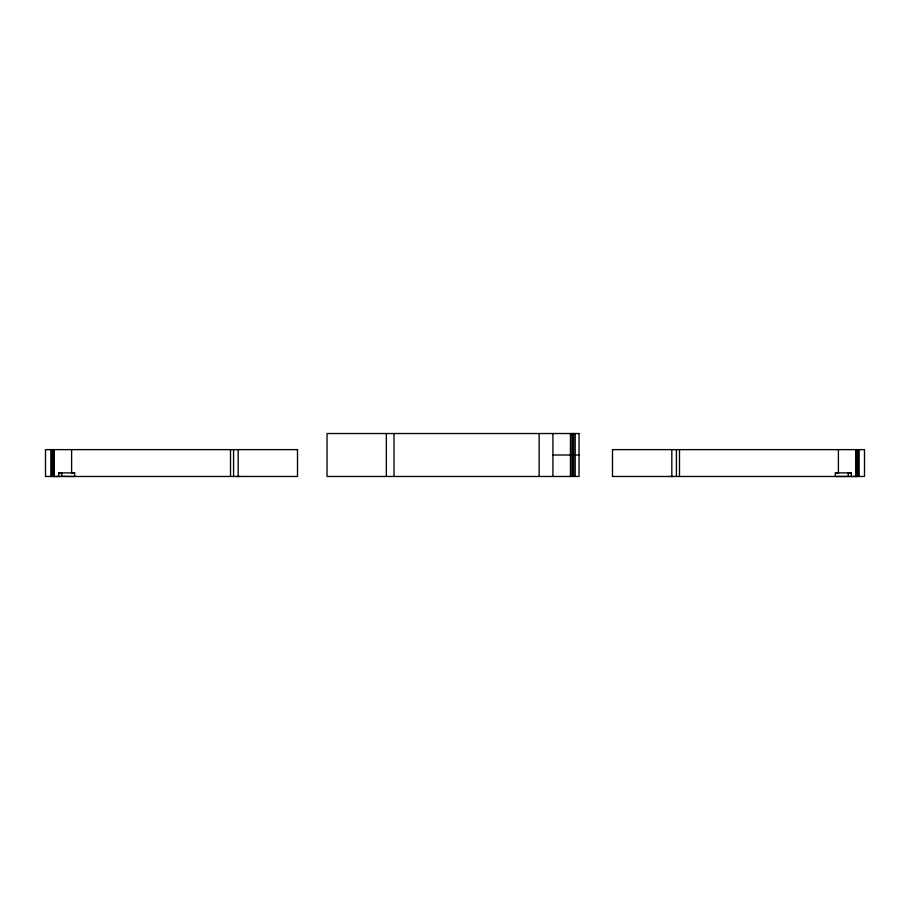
<?xml version="1.0" encoding="UTF-8"?>
<svg xmlns="http://www.w3.org/2000/svg" width="910" height="910" viewBox="0 0 910 910"><rect width="100%" height="100%" fill="white"/><g stroke="black" fill="none" stroke-linecap="round" stroke-linejoin="round"><path stroke-width="1.36" d="M58.672 476.465L61.721 476.374L61.732 472.882L58.672 472.882L58.672 476.465L53.326 476.476L53.326 449.631M669.953 476.476L673.013 476.476M236.987 476.476L240.047 476.476M851.328 476.465L835.334 476.476L835.334 472.893L851.328 472.882L851.328 476.465L856.674 476.476L856.674 449.631M552.927 455L579.033 455M851.328 472.882L848.268 472.882L848.279 476.374M61.721 476.374L74.665 476.476L74.665 472.893L71.606 472.893L71.606 449.631M835.334 472.893L838.394 472.893L838.394 449.631M58.672 472.882L74.665 472.893M859.142 449.631L859.142 476.476M857.948 449.631L857.948 476.476M856.333 449.631L856.333 476.476M855.901 449.631L855.901 476.476M679.486 449.631L679.486 476.476M676.414 449.631L676.414 476.476M671.819 449.631L671.819 476.476M575.2 433.524L575.2 476.476M573.675 433.524L573.675 476.476M572.481 433.524L572.481 476.476M570.866 433.524L570.866 476.476M570.433 433.524L570.433 476.476M552.927 433.524L552.927 476.476M539.141 433.524L539.141 476.476M394.019 433.524L394.019 476.476M386.352 433.524L386.352 476.476M238.181 449.631L238.181 476.476M233.586 449.631L233.586 476.476M230.514 449.631L230.514 476.476M54.099 449.631L54.099 476.476M53.667 449.631L53.667 476.476M52.052 449.631L52.052 476.476M50.858 449.631L50.858 476.476M579.033 433.524L327.031 433.524L327.031 476.476L579.033 476.476L579.033 433.524M297.502 449.631L45.5 449.631L45.5 476.476L297.502 476.476L297.502 449.631M864.5 449.631L612.498 449.631L612.498 476.476L864.5 476.476L864.5 449.631"/></g></svg>
